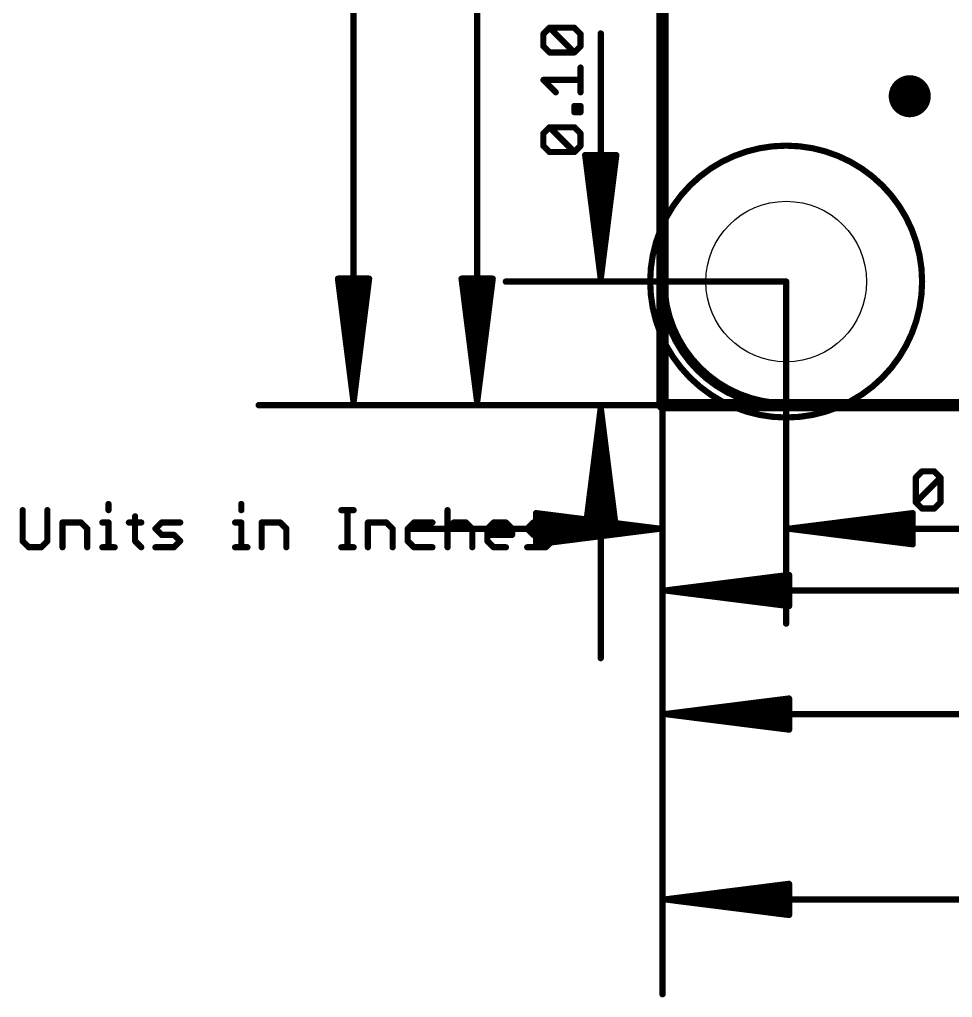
# Model space of a CAD drawing. Extents: x -32 to 75, y -23 to 37.
# Drawn here: x -13.21 to 5.96, y -12.18 to 7.93 of the extents above; entities that cross this region are included whole.
import ezdxf

# ---------------------------------------------------------------- set-up
doc = ezdxf.new("R2010")
doc.units = 0
for name, color, linetype in [('1', 12, 'CONTINUOUS'), ('16', 132, 'CONTINUOUS'), ('18', 110, 'CONTINUOUS'), ('20', 53, 'CONTINUOUS'), ('23', 53, 'CONTINUOUS'), ('39', 12, 'CONTINUOUS'), ('47', 253, 'CONTINUOUS')]:
    doc.layers.add(name, color=color, linetype=linetype)

# ---------------------------------------------------------------- blocks, each defined once
blk = doc.blocks.new('ROUNDV')
at = {"const_width": 0.5}
blk.add_lwpolyline([(0, -0.25, 1), (0, 0.25, 1), (0, -0.25)], format="xyb", dxfattribs=at)

msp = doc.modelspace()

# ---------------------------------------------------------------- linework, layer by layer
at = {"layer": '1', "const_width": 0.254}
for points in [[(0, 35.56), (0, 0)], [(0, 0), (43.18, 0)]]:
    msp.add_lwpolyline(points, dxfattribs=at)
at = {"layer": '1', "const_width": 0.127}
for points in [[(0, 0.0635, 1), (0, -0.0635)], [(-0.0635, 0, 1), (0.0635, 0)]]:
    msp.add_lwpolyline(points, format="xyb", dxfattribs=at)
at = {"layer": '16', "const_width": 0.254}
for points in [[(0, 35.56), (0, 0)], [(0, 0), (43.18, 0)]]:
    msp.add_lwpolyline(points, dxfattribs=at)
at = {"layer": '16', "const_width": 0.127}
for points in [[(0, 0.0635, 1), (0, -0.0635)], [(-0.0635, 0, 1), (0.0635, 0)]]:
    msp.add_lwpolyline(points, format="xyb", dxfattribs=at)
at = {"layer": '20', "const_width": 0.2032}
for points in [[(0, 2.54), (0, 33.02)], [(40.64, 0), (2.54, 0)]]:
    msp.add_lwpolyline(points, dxfattribs=at)
at = {"layer": '20'}
for points, const_width in [([(0, 2.54, 0.4142), (2.54, 0)], 0.2032), ([(0.0508, 2.54, 1), (-0.0508, 2.54)], 0.1016), ([(-0.0508, 2.54, 1), (0.0508, 2.54)], 0.1016), ([(2.54, 0.0508, 1), (2.54, -0.0508)], 0.1016), ([(2.54, -0.0508, 1), (2.54, 0.0508)], 0.1016)]:
    msp.add_lwpolyline(points, format="xyb", dxfattribs=dict(at, const_width=const_width))
msp.add_circle((2.54, 2.54), 1.651, dxfattribs=at)
at = {"layer": '23'}
msp.add_point((2.54, 2.54), dxfattribs=at)
at = {"layer": '39', "const_width": 0.127}
msp.add_lwpolyline([(2.54, -0.254, 1), (2.54, 5.334, 1), (2.54, -0.254)], format="xyb", dxfattribs=at)
at = {"layer": '47'}
for points, const_width in [([(-6.35, 0.065), (-6.35, 35.495)], 0.13), ([(-3.81, 0.065), (-3.81, 32.955)], 0.13), ([(-2.4484, 7.6313), (-2.3213, 7.7584)], 0.127), ([(-2.4484, 7.3771), (-2.4484, 7.6313)], 0.127), ([(-2.3213, 7.7584), (-1.8129, 7.7584)], 0.127), ([(-1.8129, 7.2499), (-2.3213, 7.7584)], 0.127), ([(-1.8129, 7.7584), (-1.6858, 7.6313)], 0.127), ([(-1.6858, 7.6313), (-1.6858, 7.3771)], 0.127), ([(-1.27, 2.605), (-1.27, 7.6392)], 0.13), ([(-2.3213, 7.2499), (-2.4484, 7.3771)], 0.127), ([(-1.6858, 7.3771), (-1.8129, 7.2499)], 0.127), ([(-1.8129, 7.2499), (-2.3213, 7.2499)], 0.127), ([(-1.6858, 6.4314), (-1.6858, 6.9398)], 0.127), ([(-2.1942, 6.4314), (-2.4484, 6.6856)], 0.127), ([(-2.4484, 6.6856), (-1.6858, 6.6856)], 0.127), ([(-1.8129, 6.0221), (-1.8129, 6.1492)], 0.127), ([(-1.8129, 6.1492), (-1.6858, 6.1492)], 0.127), ([(-1.6858, 6.0221), (-1.8129, 6.0221)], 0.127), ([(-1.6858, 6.1492), (-1.6858, 6.0221)], 0.127), ([(-2.4484, 5.5848), (-2.3213, 5.7119)], 0.127), ([(-2.4484, 5.3306), (-2.4484, 5.5848)], 0.127), ([(-2.3213, 5.7119), (-1.8129, 5.7119)], 0.127), ([(-1.8129, 5.2035), (-2.3213, 5.7119)], 0.127), ([(-1.8129, 5.7119), (-1.6858, 5.5848)], 0.127), ([(-1.6858, 5.5848), (-1.6858, 5.3306)], 0.127), ([(-2.3213, 5.2035), (-2.4484, 5.3306)], 0.127), ([(-1.8129, 5.2035), (-2.3213, 5.2035)], 0.127), ([(-1.6858, 5.3306), (-1.8129, 5.2035)], 0.127), ([(-1.27, 2.605), (-1.5892, 5.14)], 0.13), ([(-1.5892, 5.14), (-0.9508, 5.14)], 0.13), ([(-1.27, 2.605), (-1.53, 5.14)], 0.13), ([(-1.27, 2.605), (-1.4, 5.14)], 0.13), ([(-0.9508, 5.14), (-1.27, 2.605)], 0.13), ([(-1.14, 5.14), (-1.27, 2.605)], 0.13), ([(-1.01, 5.14), (-1.27, 2.605)], 0.13), ([(-6.35, 0.065), (-6.6692, 2.6)], 0.13), ([(-6.6692, 2.6), (-6.0308, 2.6)], 0.13), ([(-6.35, 0.065), (-6.61, 2.6)], 0.13), ([(-6.35, 0.065), (-6.48, 2.6)], 0.13), ([(-6.0308, 2.6), (-6.35, 0.065)], 0.13), ([(-6.22, 2.6), (-6.35, 0.065)], 0.13), ([(-6.09, 2.6), (-6.35, 0.065)], 0.13), ([(-3.81, 0.065), (-4.1292, 2.6)], 0.13), ([(-4.1292, 2.6), (-3.4908, 2.6)], 0.13), ([(-3.81, 0.065), (-4.07, 2.6)], 0.13), ([(-3.81, 0.065), (-3.94, 2.6)], 0.13), ([(-3.4908, 2.6), (-3.81, 0.065)], 0.13), ([(-3.68, 2.6), (-3.81, 0.065)], 0.13), ([(-3.55, 2.6), (-3.81, 0.065)], 0.13), ([(2.54, 2.54), (-3.22, 2.54)], 0.13), ([(2.54, 2.54), (2.54, -4.49)], 0.13), ([(2.54, 0), (-8.3, 0)], 0.13), ([(0, 0), (-5.76, 0)], 0.13), ([(2.54, 0), (-3.22, 0)], 0.13), ([(-1.27, -0.065), (-1.5892, -2.6)], 0.13), ([(-1.27, -0.065), (-1.53, -2.6)], 0.13), ([(-1.27, -0.065), (-1.4, -2.6)], 0.13), ([(-1.27, -0.065), (-1.27, -5.2)], 0.13), ([(-0.9508, -2.6), (-1.27, -0.065)], 0.13), ([(-1.14, -2.6), (-1.27, -0.065)], 0.13), ([(-1.01, -2.6), (-1.27, -0.065)], 0.13), ([(0, 0), (0, -5.76)], 0.13), ([(0, 0), (0, -8.3)], 0.13), ([(0, 0), (0, -4.49)], 0.13), ([(0, 0), (0, -12.11)], 0.13), ([(5.2035, -1.4887), (5.3306, -1.3616)], 0.127), ([(5.3306, -1.3616), (5.5848, -1.3616)], 0.127), ([(5.5848, -1.3616), (5.7119, -1.4887)], 0.127), ([(5.2035, -1.9971), (5.2035, -1.4887)], 0.127), ([(5.2035, -1.9971), (5.7119, -1.4887)], 0.127), ([(5.7119, -1.4887), (5.7119, -1.9971)], 0.127), ([(-11.3859, -2.0312), (-11.3859, -2.1583)], 0.127), ([(-8.6573, -2.0312), (-8.6573, -2.1583)], 0.127), ([(5.3306, -2.1242), (5.2035, -1.9971)], 0.127), ([(5.7119, -1.9971), (5.5848, -2.1242)], 0.127), ([(-13.1501, -2.1583), (-13.1501, -2.7939)], 0.127), ([(-12.6417, -2.7939), (-12.6417, -2.1583)], 0.127), ([(-6.6015, -2.1583), (-6.3473, -2.1583)], 0.127), ([(-6.4744, -2.921), (-6.4744, -2.1583)], 0.127), ([(-4.4186, -2.1583), (-4.4186, -2.921)], 0.127), ([(-0.065, -2.54), (-2.6, -2.2208)], 0.13), ([(-2.6, -2.2208), (-2.6, -2.8592)], 0.13), ([(2.605, -2.54), (5.14, -2.2208)], 0.13), ([(5.14, -2.2208), (5.14, -2.8592)], 0.13), ([(5.5848, -2.1242), (5.3306, -2.1242)], 0.127), ([(-12.3315, -2.921), (-12.3315, -2.4126)], 0.127), ([(-12.3315, -2.4126), (-11.9502, -2.4126)], 0.127), ([(-11.9502, -2.4126), (-11.8231, -2.5397)], 0.127), ([(-11.513, -2.4126), (-11.3859, -2.4126)], 0.127), ([(-11.3859, -2.4126), (-11.3859, -2.921)], 0.127), ([(-10.9672, -2.4126), (-10.713, -2.4126)], 0.127), ([(-10.8401, -2.2855), (-10.8401, -2.7939)], 0.127), ([(-10.4215, -2.5397), (-10.2944, -2.4126)], 0.127), ([(-10.2944, -2.4126), (-9.9131, -2.4126)], 0.127), ([(-8.7844, -2.4126), (-8.6573, -2.4126)], 0.127), ([(-8.6573, -2.4126), (-8.6573, -2.921)], 0.127), ([(-8.2387, -2.921), (-8.2387, -2.4126)], 0.127), ([(-8.2387, -2.4126), (-7.8573, -2.4126)], 0.127), ([(-7.8573, -2.4126), (-7.7302, -2.5397)], 0.127), ([(-6.0558, -2.921), (-6.0558, -2.4126)], 0.127), ([(-6.0558, -2.4126), (-5.6745, -2.4126)], 0.127), ([(-5.6745, -2.4126), (-5.5473, -2.5397)], 0.127), ([(-5.1101, -2.4126), (-5.2372, -2.5397)], 0.127), ([(-4.7288, -2.4126), (-5.1101, -2.4126)], 0.127), ([(-4.4186, -2.5397), (-4.2915, -2.4126)], 0.127), ([(-4.2915, -2.4126), (-4.0373, -2.4126)], 0.127), ([(-4.0373, -2.4126), (-3.9102, -2.5397)], 0.127), ([(-3.6, -2.5397), (-3.4729, -2.4126)], 0.127), ([(-3.4729, -2.4126), (-3.2187, -2.4126)], 0.127), ([(-3.2187, -2.4126), (-3.0916, -2.5397)], 0.127), ([(-2.7815, -2.5397), (-2.6544, -2.4126)], 0.127), ([(-2.6544, -2.4126), (-2.273, -2.4126)], 0.127), ([(-0.065, -2.54), (-2.6, -2.28)], 0.13), ([(-0.065, -2.54), (-2.6, -2.41)], 0.13), ([(2.605, -2.54), (5.14, -2.28)], 0.13), ([(2.605, -2.54), (5.14, -2.41)], 0.13), ([(-11.8231, -2.5397), (-11.8231, -2.921)], 0.127), ([(-10.2944, -2.6668), (-10.4215, -2.5397)], 0.127), ([(-10.0402, -2.6668), (-10.2944, -2.6668)], 0.127), ([(-9.9131, -2.7939), (-10.0402, -2.6668)], 0.127), ([(-7.7302, -2.5397), (-7.7302, -2.921)], 0.127), ([(-5.5473, -2.5397), (-5.5473, -2.921)], 0.127), ([(-5.2372, -2.5397), (-5.2372, -2.7939)], 0.127), ([(-0.065, -2.54), (-5.2, -2.54)], 0.13), ([(-3.9102, -2.5397), (-3.9102, -2.921)], 0.127), ([(-3.6, -2.7939), (-3.6, -2.5397)], 0.127), ([(-3.0916, -2.6668), (-3.6, -2.6668)], 0.127), ([(-3.0916, -2.5397), (-3.0916, -2.6668)], 0.127), ([(-2.6544, -2.6668), (-2.7815, -2.5397)], 0.127), ([(-2.4001, -2.6668), (-2.6544, -2.6668)], 0.127), ([(-2.6, -2.8592), (-0.065, -2.54)], 0.13), ([(-2.6, -2.67), (-0.065, -2.54)], 0.13), ([(-2.6, -2.8), (-0.065, -2.54)], 0.13), ([(-2.273, -2.7939), (-2.4001, -2.6668)], 0.127), ([(-1.5892, -2.6), (-0.9508, -2.6)], 0.13), ([(2.605, -2.54), (7.6392, -2.54)], 0.13), ([(5.14, -2.8592), (2.605, -2.54)], 0.13), ([(5.14, -2.67), (2.605, -2.54)], 0.13), ([(5.14, -2.8), (2.605, -2.54)], 0.13), ([(-13.1501, -2.7939), (-13.023, -2.921)], 0.127), ([(-12.7688, -2.921), (-12.6417, -2.7939)], 0.127), ([(-10.8401, -2.7939), (-10.713, -2.921)], 0.127), ([(-10.0402, -2.921), (-9.9131, -2.7939)], 0.127), ([(-5.2372, -2.7939), (-5.1101, -2.921)], 0.127), ([(-3.4729, -2.921), (-3.6, -2.7939)], 0.127), ([(-2.4001, -2.921), (-2.273, -2.7939)], 0.127), ([(-13.023, -2.921), (-12.7688, -2.921)], 0.127), ([(-11.513, -2.921), (-11.2588, -2.921)], 0.127), ([(-10.4215, -2.921), (-10.0402, -2.921)], 0.127), ([(-8.7844, -2.921), (-8.5302, -2.921)], 0.127), ([(-6.6015, -2.921), (-6.3473, -2.921)], 0.127), ([(-5.1101, -2.921), (-4.7288, -2.921)], 0.127), ([(-3.2187, -2.921), (-3.4729, -2.921)], 0.127), ([(-2.7815, -2.921), (-2.4001, -2.921)], 0.127), ([(0.065, -3.81), (2.6, -3.4908)], 0.13), ([(0.065, -3.81), (2.6, -3.55)], 0.13), ([(0.065, -3.81), (2.6, -3.68)], 0.13), ([(2.6, -3.4908), (2.6, -4.1292)], 0.13), ([(0.065, -3.81), (38.035, -3.81)], 0.13), ([(2.6, -4.1292), (0.065, -3.81)], 0.13), ([(2.6, -3.94), (0.065, -3.81)], 0.13), ([(2.6, -4.07), (0.065, -3.81)], 0.13), ([(0.065, -6.35), (2.6, -6.0308)], 0.13), ([(0.065, -6.35), (2.6, -6.09)], 0.13), ([(2.6, -6.0308), (2.6, -6.6692)], 0.13), ([(0.065, -6.35), (2.6, -6.22)], 0.13), ([(0.065, -6.35), (40.575, -6.35)], 0.13), ([(2.6, -6.6692), (0.065, -6.35)], 0.13), ([(2.6, -6.48), (0.065, -6.35)], 0.13), ([(2.6, -6.61), (0.065, -6.35)], 0.13), ([(0.065, -10.16), (2.6, -9.8408)], 0.13), ([(0.065, -10.16), (2.6, -9.9)], 0.13), ([(2.6, -9.8408), (2.6, -10.4792)], 0.13), ([(0.065, -10.16), (2.6, -10.03)], 0.13), ([(0.065, -10.16), (43.115, -10.16)], 0.13), ([(2.6, -10.4792), (0.065, -10.16)], 0.13), ([(2.6, -10.29), (0.065, -10.16)], 0.13), ([(2.6, -10.42), (0.065, -10.16)], 0.13)]:
    msp.add_lwpolyline(points, dxfattribs=dict(at, const_width=const_width))
for points, const_width in [([(-2.4166, 7.6313, 1), (-2.4802, 7.6313)], 0.0635), ([(-2.4709, 7.6537, 1), (-2.4259, 7.6088)], 0.0635), ([(-2.3213, 7.7901, 1), (-2.3213, 7.7266)], 0.0635), ([(-2.2988, 7.7808, 1), (-2.3437, 7.7359)], 0.0635), ([(-2.2988, 7.7359, 1), (-2.3437, 7.7808)], 0.0635), ([(-1.7904, 7.7808, 1), (-1.8353, 7.7359)], 0.0635), ([(-1.8129, 7.7266, 1), (-1.8129, 7.7901)], 0.0635), ([(-1.654, 7.6313, 1), (-1.7175, 7.6313)], 0.0635), ([(-1.7082, 7.6088, 1), (-1.6633, 7.6537)], 0.0635), ([(-1.2375, 7.6392, 1), (-1.3025, 7.6392)], 0.065), ([(-2.4259, 7.3995, 1), (-2.4709, 7.3546)], 0.0635), ([(-1.6633, 7.3546, 1), (-1.7082, 7.3995)], 0.0635), ([(-2.4802, 7.3771, 1), (-2.4166, 7.3771)], 0.0635), ([(-2.3213, 7.2817, 1), (-2.3213, 7.2182)], 0.0635), ([(-2.3437, 7.2275, 1), (-2.2988, 7.2724)], 0.0635), ([(-1.8353, 7.2724, 1), (-1.7904, 7.2275)], 0.0635), ([(-1.8353, 7.2275, 1), (-1.7904, 7.2724)], 0.0635), ([(-1.8129, 7.2182, 1), (-1.8129, 7.2817)], 0.0635), ([(-1.7175, 7.3771, 1), (-1.654, 7.3771)], 0.0635), ([(-1.654, 6.9398, 1), (-1.7175, 6.9398)], 0.0635), ([(-2.4259, 6.708, 1), (-2.4709, 6.6631)], 0.0635), ([(-2.4484, 6.7173, 1), (-2.4484, 6.6538)], 0.0635), ([(-1.6858, 6.6538, 1), (-1.6858, 6.7173)], 0.0635), ([(-2.2166, 6.4089, 1), (-2.1717, 6.4538)], 0.0635), ([(-1.7175, 6.4314, 1), (-1.654, 6.4314)], 0.0635), ([(-1.7811, 6.1492, 1), (-1.8446, 6.1492)], 0.0635), ([(-1.8129, 6.1809, 1), (-1.8129, 6.1174)], 0.0635), ([(-1.8129, 6.0538, 1), (-1.8129, 5.9903)], 0.0635), ([(-1.8446, 6.0221, 1), (-1.7811, 6.0221)], 0.0635), ([(-1.654, 6.1492, 1), (-1.7175, 6.1492)], 0.0635), ([(-1.7175, 6.0221, 1), (-1.654, 6.0221)], 0.0635), ([(-1.6858, 6.1174, 1), (-1.6858, 6.1809)], 0.0635), ([(-1.6858, 5.9903, 1), (-1.6858, 6.0538)], 0.0635), ([(-2.4166, 5.5848, 1), (-2.4802, 5.5848)], 0.0635), ([(-2.4709, 5.6073, 1), (-2.4259, 5.5624)], 0.0635), ([(-2.3213, 5.7437, 1), (-2.3213, 5.6802)], 0.0635), ([(-2.2988, 5.7344, 1), (-2.3437, 5.6895)], 0.0635), ([(-2.2988, 5.6895, 1), (-2.3437, 5.7344)], 0.0635), ([(-1.7904, 5.7344, 1), (-1.8353, 5.6895)], 0.0635), ([(-1.8129, 5.6802, 1), (-1.8129, 5.7437)], 0.0635), ([(-1.654, 5.5848, 1), (-1.7175, 5.5848)], 0.0635), ([(-1.7082, 5.5624, 1), (-1.6633, 5.6073)], 0.0635), ([(-2.4802, 5.3306, 1), (-2.4166, 5.3306)], 0.0635), ([(-2.4259, 5.3531, 1), (-2.4709, 5.3082)], 0.0635), ([(-2.3213, 5.2352, 1), (-2.3213, 5.1718)], 0.0635), ([(-2.3437, 5.181, 1), (-2.2988, 5.226)], 0.0635), ([(-1.8353, 5.226, 1), (-1.7904, 5.181)], 0.0635), ([(-1.8353, 5.181, 1), (-1.7904, 5.226)], 0.0635), ([(-1.8129, 5.1718, 1), (-1.8129, 5.2352)], 0.0635), ([(-1.7175, 5.3306, 1), (-1.654, 5.3306)], 0.0635), ([(-1.6633, 5.3082, 1), (-1.7082, 5.3531)], 0.0635), ([(-1.557, 5.1441, 1), (-1.6215, 5.1359)], 0.065), ([(-1.5892, 5.1725, 1), (-1.5892, 5.1075)], 0.065), ([(-1.4977, 5.1433, 1), (-1.5623, 5.1367)], 0.065), ([(-1.3675, 5.1417, 1), (-1.4325, 5.1383)], 0.065), ([(-1.1075, 5.1383, 1), (-1.1725, 5.1417)], 0.065), ([(-0.9777, 5.1367, 1), (-1.0423, 5.1433)], 0.065), ([(-0.9185, 5.1359, 1), (-0.983, 5.1441)], 0.065), ([(-0.9508, 5.1075, 1), (-0.9508, 5.1725)], 0.065), ([(-6.637, 2.6041, 1), (-6.7015, 2.5959)], 0.065), ([(-6.6692, 2.6325, 1), (-6.6692, 2.5675)], 0.065), ([(-6.5777, 2.6033, 1), (-6.6423, 2.5967)], 0.065), ([(-6.4475, 2.6017, 1), (-6.5125, 2.5983)], 0.065), ([(-6.1875, 2.5983, 1), (-6.2525, 2.6017)], 0.065), ([(-6.0577, 2.5967, 1), (-6.1223, 2.6033)], 0.065), ([(-5.9985, 2.5959, 1), (-6.063, 2.6041)], 0.065), ([(-6.0308, 2.5675, 1), (-6.0308, 2.6325)], 0.065), ([(-4.097, 2.6041, 1), (-4.1615, 2.5959)], 0.065), ([(-4.1292, 2.6325, 1), (-4.1292, 2.5675)], 0.065), ([(-4.0377, 2.6033, 1), (-4.1023, 2.5967)], 0.065), ([(-3.9075, 2.6017, 1), (-3.9725, 2.5983)], 0.065), ([(-3.6475, 2.5983, 1), (-3.7125, 2.6017)], 0.065), ([(-3.5177, 2.5967, 1), (-3.5823, 2.6033)], 0.065), ([(-3.4585, 2.5959, 1), (-3.523, 2.6041)], 0.065), ([(-3.4908, 2.5675, 1), (-3.4908, 2.6325)], 0.065), ([(-1.3022, 2.6091, 1), (-1.2378, 2.6009)], 0.065), ([(-1.3023, 2.6083, 1), (-1.2377, 2.6017)], 0.065), ([(-1.3025, 2.6033, 1), (-1.2375, 2.6067)], 0.065), ([(-1.3025, 2.6067, 1), (-1.2375, 2.6033)], 0.065), ([(-1.3025, 2.605, 1), (-1.2375, 2.605)], 0.065), ([(-1.3023, 2.6017, 1), (-1.2377, 2.6083)], 0.065), ([(-1.3022, 2.6009, 1), (-1.2378, 2.6091)], 0.065), ([(-3.22, 2.5725, 1), (-3.22, 2.5075)], 0.065), ([(2.5725, 2.54, 1), (2.5075, 2.54)], 0.065), ([(2.54, 2.5075, 1), (2.54, 2.5725)], 0.065), ([(-8.3, 0.0325, 1), (-8.3, -0.0325)], 0.065), ([(-6.3822, 0.0691, 1), (-6.3178, 0.0609)], 0.065), ([(-6.3823, 0.0683, 1), (-6.3177, 0.0617)], 0.065), ([(-6.3825, 0.0633, 1), (-6.3175, 0.0667)], 0.065), ([(-6.3825, 0.0667, 1), (-6.3175, 0.0633)], 0.065), ([(-6.3825, 0.065, 1), (-6.3175, 0.065)], 0.065), ([(-6.3823, 0.0617, 1), (-6.3177, 0.0683)], 0.065), ([(-6.3822, 0.0609, 1), (-6.3178, 0.0691)], 0.065), ([(-5.76, 0.0325, 1), (-5.76, -0.0325)], 0.065), ([(-3.8422, 0.0691, 1), (-3.7778, 0.0609)], 0.065), ([(-3.8423, 0.0683, 1), (-3.7777, 0.0617)], 0.065), ([(-3.8425, 0.0633, 1), (-3.7775, 0.0667)], 0.065), ([(-3.8425, 0.0667, 1), (-3.7775, 0.0633)], 0.065), ([(-3.8425, 0.065, 1), (-3.7775, 0.065)], 0.065), ([(-3.8423, 0.0617, 1), (-3.7777, 0.0683)], 0.065), ([(-3.8422, 0.0609, 1), (-3.7778, 0.0691)], 0.065), ([(-3.22, 0.0325, 1), (-3.22, -0.0325)], 0.065), ([(-1.2375, -0.0667, 1), (-1.3025, -0.0633)], 0.065), ([(-1.2375, -0.0633, 1), (-1.3025, -0.0667)], 0.065), ([(0.0325, 0, 1), (-0.0325, 0)], 0.065), ([(0.0325, 0, 1), (-0.0325, 0)], 0.065), ([(0.0325, 0, 1), (-0.0325, 0)], 0.065), ([(0.0325, 0, 1), (-0.0325, 0)], 0.065), ([(0, -0.0325, 1), (0, 0.0325)], 0.065), ([(2.54, -0.0325, 1), (2.54, 0.0325)], 0.065), ([(2.54, -0.0325, 1), (2.54, 0.0325)], 0.065), ([(-1.2375, -0.065, 1), (-1.3025, -0.065)], 0.065), ([(-1.2378, -0.0609, 1), (-1.3022, -0.0691)], 0.065), ([(-1.2377, -0.0617, 1), (-1.3023, -0.0683)], 0.065), ([(-1.2377, -0.0683, 1), (-1.3023, -0.0617)], 0.065), ([(-1.2378, -0.0691, 1), (-1.3022, -0.0609)], 0.065), ([(5.3306, -1.3299, 1), (5.3306, -1.3934)], 0.0635), ([(5.3531, -1.3841, 1), (5.3082, -1.3391)], 0.0635), ([(5.6073, -1.3391, 1), (5.5624, -1.3841)], 0.0635), ([(5.5848, -1.3934, 1), (5.5848, -1.3299)], 0.0635), ([(5.181, -1.4663, 1), (5.226, -1.5112)], 0.0635), ([(5.2352, -1.4887, 1), (5.1718, -1.4887)], 0.0635), ([(5.7437, -1.4887, 1), (5.6802, -1.4887)], 0.0635), ([(5.7344, -1.5112, 1), (5.6895, -1.4663)], 0.0635), ([(5.6895, -1.5112, 1), (5.7344, -1.4663)], 0.0635), ([(-11.3541, -2.0312, 1), (-11.4176, -2.0312)], 0.0635), ([(-8.6255, -2.0312, 1), (-8.689, -2.0312)], 0.0635), ([(5.226, -1.9747, 1), (5.181, -2.0196)], 0.0635), ([(5.181, -1.9747, 1), (5.226, -2.0196)], 0.0635), ([(5.1718, -1.9971, 1), (5.2352, -1.9971)], 0.0635), ([(5.6802, -1.9971, 1), (5.7437, -1.9971)], 0.0635), ([(5.7344, -2.0196, 1), (5.6895, -1.9747)], 0.0635), ([(-13.1184, -2.1583, 1), (-13.1819, -2.1583)], 0.0635), ([(-12.6099, -2.1583, 1), (-12.6734, -2.1583)], 0.0635), ([(-11.4176, -2.1583, 1), (-11.3541, -2.1583)], 0.0635), ([(-8.689, -2.1583, 1), (-8.6255, -2.1583)], 0.0635), ([(-6.6015, -2.1266, 1), (-6.6015, -2.1901)], 0.0635), ([(-6.4426, -2.1583, 1), (-6.5061, -2.1583)], 0.0635), ([(-6.3473, -2.1901, 1), (-6.3473, -2.1266)], 0.0635), ([(-4.3869, -2.1583, 1), (-4.4504, -2.1583)], 0.0635), ([(-2.5959, -2.1885, 1), (-2.6041, -2.253)], 0.065), ([(-2.5675, -2.2208, 1), (-2.6325, -2.2208)], 0.065), ([(5.1725, -2.2208, 1), (5.1075, -2.2208)], 0.065), ([(5.1441, -2.253, 1), (5.1359, -2.1885)], 0.065), ([(5.3306, -2.0925, 1), (5.3306, -2.156)], 0.0635), ([(5.3082, -2.1467, 1), (5.3531, -2.1018)], 0.0635), ([(5.5624, -2.1018, 1), (5.6073, -2.1467)], 0.0635), ([(5.5848, -2.156, 1), (5.5848, -2.0925)], 0.0635), ([(-12.2998, -2.4126, 1), (-12.3633, -2.4126)], 0.0635), ([(-12.3315, -2.3808, 1), (-12.3315, -2.4443)], 0.0635), ([(-11.9278, -2.3901, 1), (-11.9727, -2.435)], 0.0635), ([(-11.9502, -2.4443, 1), (-11.9502, -2.3808)], 0.0635), ([(-11.513, -2.3808, 1), (-11.513, -2.4443)], 0.0635), ([(-11.3541, -2.4126, 1), (-11.4176, -2.4126)], 0.0635), ([(-11.3859, -2.4443, 1), (-11.3859, -2.3808)], 0.0635), ([(-10.9672, -2.3808, 1), (-10.9672, -2.4443)], 0.0635), ([(-10.8084, -2.2855, 1), (-10.8719, -2.2855)], 0.0635), ([(-10.713, -2.4443, 1), (-10.713, -2.3808)], 0.0635), ([(-10.2944, -2.3808, 1), (-10.2944, -2.4443)], 0.0635), ([(-10.272, -2.435, 1), (-10.3169, -2.3901)], 0.0635), ([(-9.9131, -2.4443, 1), (-9.9131, -2.3808)], 0.0635), ([(-8.7844, -2.3808, 1), (-8.7844, -2.4443)], 0.0635), ([(-8.6255, -2.4126, 1), (-8.689, -2.4126)], 0.0635), ([(-8.6573, -2.4443, 1), (-8.6573, -2.3808)], 0.0635), ([(-8.2387, -2.3808, 1), (-8.2387, -2.4443)], 0.0635), ([(-8.2069, -2.4126, 1), (-8.2704, -2.4126)], 0.0635), ([(-7.8349, -2.3901, 1), (-7.8798, -2.435)], 0.0635), ([(-7.8573, -2.4443, 1), (-7.8573, -2.3808)], 0.0635), ([(-6.0558, -2.3808, 1), (-6.0558, -2.4443)], 0.0635), ([(-6.024, -2.4126, 1), (-6.0875, -2.4126)], 0.0635), ([(-5.652, -2.3901, 1), (-5.6969, -2.435)], 0.0635), ([(-5.6745, -2.4443, 1), (-5.6745, -2.3808)], 0.0635), ([(-5.1101, -2.3808, 1), (-5.1101, -2.4443)], 0.0635), ([(-5.0876, -2.435, 1), (-5.1325, -2.3901)], 0.0635), ([(-4.7288, -2.4443, 1), (-4.7288, -2.3808)], 0.0635), ([(-4.2915, -2.3808, 1), (-4.2915, -2.4443)], 0.0635), ([(-4.2691, -2.435, 1), (-4.314, -2.3901)], 0.0635), ([(-4.0148, -2.3901, 1), (-4.0598, -2.435)], 0.0635), ([(-4.0373, -2.4443, 1), (-4.0373, -2.3808)], 0.0635), ([(-3.4729, -2.3808, 1), (-3.4729, -2.4443)], 0.0635), ([(-3.4505, -2.435, 1), (-3.4954, -2.3901)], 0.0635), ([(-3.1963, -2.3901, 1), (-3.2412, -2.435)], 0.0635), ([(-3.2187, -2.4443, 1), (-3.2187, -2.3808)], 0.0635), ([(-2.6544, -2.3808, 1), (-2.6544, -2.4443)], 0.0635), ([(-2.6319, -2.435, 1), (-2.6768, -2.3901)], 0.0635), ([(-2.5967, -2.2477, 1), (-2.6033, -2.3123)], 0.065), ([(-2.5983, -2.3775, 1), (-2.6017, -2.4425)], 0.065), ([(-2.273, -2.4443, 1), (-2.273, -2.3808)], 0.0635), ([(5.1433, -2.3123, 1), (5.1367, -2.2477)], 0.065), ([(5.1417, -2.4425, 1), (5.1383, -2.3775)], 0.065), ([(-11.7914, -2.5397, 1), (-11.8549, -2.5397)], 0.0635), ([(-11.8456, -2.5621, 1), (-11.8007, -2.5172)], 0.0635), ([(-10.3991, -2.5172, 1), (-10.444, -2.5621)], 0.0635), ([(-10.444, -2.5172, 1), (-10.3991, -2.5621)], 0.0635), ([(-10.2944, -2.635, 1), (-10.2944, -2.6985)], 0.0635), ([(-10.3169, -2.6892, 1), (-10.272, -2.6443)], 0.0635), ([(-10.0178, -2.6443, 1), (-10.0627, -2.6892)], 0.0635), ([(-10.0402, -2.6985, 1), (-10.0402, -2.635)], 0.0635), ([(-7.6985, -2.5397, 1), (-7.762, -2.5397)], 0.0635), ([(-7.7527, -2.5621, 1), (-7.7078, -2.5172)], 0.0635), ([(-5.5156, -2.5397, 1), (-5.5791, -2.5397)], 0.0635), ([(-5.5698, -2.5621, 1), (-5.5249, -2.5172)], 0.0635), ([(-5.2055, -2.5397, 1), (-5.269, -2.5397)], 0.0635), ([(-5.2597, -2.5172, 1), (-5.2148, -2.5621)], 0.0635), ([(-5.2, -2.5075, 1), (-5.2, -2.5725)], 0.065), ([(-4.4411, -2.5172, 1), (-4.3962, -2.5621)], 0.0635), ([(-3.8784, -2.5397, 1), (-3.9419, -2.5397)], 0.0635), ([(-3.9326, -2.5621, 1), (-3.8877, -2.5172)], 0.0635), ([(-3.5683, -2.5397, 1), (-3.6318, -2.5397)], 0.0635), ([(-3.6225, -2.5172, 1), (-3.5776, -2.5621)], 0.0635), ([(-3.6, -2.635, 1), (-3.6, -2.6985)], 0.0635), ([(-3.0599, -2.5397, 1), (-3.1234, -2.5397)], 0.0635), ([(-3.1141, -2.5621, 1), (-3.0692, -2.5172)], 0.0635), ([(-3.0916, -2.6985, 1), (-3.0916, -2.635)], 0.0635), ([(-2.759, -2.5172, 1), (-2.8039, -2.5621)], 0.0635), ([(-2.8039, -2.5172, 1), (-2.759, -2.5621)], 0.0635), ([(-2.6544, -2.635, 1), (-2.6544, -2.6985)], 0.0635), ([(-2.6768, -2.6892, 1), (-2.6319, -2.6443)], 0.0635), ([(-2.6017, -2.6375, 1), (-2.5983, -2.7025)], 0.065), ([(-2.3777, -2.6443, 1), (-2.4226, -2.6892)], 0.0635), ([(-2.4001, -2.6985, 1), (-2.4001, -2.635)], 0.0635), ([(-1.6215, -2.5959, 1), (-1.557, -2.6041)], 0.065), ([(-1.5892, -2.5675, 1), (-1.5892, -2.6325)], 0.065), ([(-1.5623, -2.5967, 1), (-1.4977, -2.6033)], 0.065), ([(-1.4325, -2.5983, 1), (-1.3675, -2.6017)], 0.065), ([(-1.1725, -2.6017, 1), (-1.1075, -2.5983)], 0.065), ([(-1.0423, -2.6033, 1), (-0.9777, -2.5967)], 0.065), ([(-0.983, -2.6041, 1), (-0.9185, -2.5959)], 0.065), ([(-0.9508, -2.6325, 1), (-0.9508, -2.5675)], 0.065), ([(-0.0609, -2.5722, 1), (-0.0691, -2.5078)], 0.065), ([(-0.0691, -2.5722, 1), (-0.0609, -2.5078)], 0.065), ([(-0.0617, -2.5723, 1), (-0.0683, -2.5077)], 0.065), ([(-0.0683, -2.5723, 1), (-0.0617, -2.5077)], 0.065), ([(-0.0667, -2.5725, 1), (-0.0633, -2.5075)], 0.065), ([(-0.0633, -2.5725, 1), (-0.0667, -2.5075)], 0.065), ([(-0.065, -2.5725, 1), (-0.065, -2.5075)], 0.065), ([(2.605, -2.5075, 1), (2.605, -2.5725)], 0.065), ([(2.6091, -2.5078, 1), (2.6009, -2.5722)], 0.065), ([(2.6033, -2.5075, 1), (2.6067, -2.5725)], 0.065), ([(2.6067, -2.5075, 1), (2.6033, -2.5725)], 0.065), ([(2.6083, -2.5077, 1), (2.6017, -2.5723)], 0.065), ([(2.6017, -2.5077, 1), (2.6083, -2.5723)], 0.065), ([(2.6009, -2.5078, 1), (2.6091, -2.5722)], 0.065), ([(5.1383, -2.7025, 1), (5.1417, -2.6375)], 0.065), ([(-13.1819, -2.7939, 1), (-13.1184, -2.7939)], 0.0635), ([(-13.1277, -2.7714, 1), (-13.1726, -2.8163)], 0.0635), ([(-12.6734, -2.7939, 1), (-12.6099, -2.7939)], 0.0635), ([(-12.6192, -2.8163, 1), (-12.6641, -2.7714)], 0.0635), ([(-10.8719, -2.7939, 1), (-10.8084, -2.7939)], 0.0635), ([(-10.8177, -2.7714, 1), (-10.8626, -2.8163)], 0.0635), ([(-9.8906, -2.8163, 1), (-9.9355, -2.7714)], 0.0635), ([(-9.9355, -2.8163, 1), (-9.8906, -2.7714)], 0.0635), ([(-5.2148, -2.7714, 1), (-5.2597, -2.8163)], 0.0635), ([(-5.269, -2.7939, 1), (-5.2055, -2.7939)], 0.0635), ([(-3.6318, -2.7939, 1), (-3.5683, -2.7939)], 0.0635), ([(-3.5776, -2.7714, 1), (-3.6225, -2.8163)], 0.0635), ([(-3.1234, -2.6668, 1), (-3.0599, -2.6668)], 0.0635), ([(-2.6033, -2.7677, 1), (-2.5967, -2.8323)], 0.065), ([(-2.6041, -2.827, 1), (-2.5959, -2.8915)], 0.065), ([(-2.2506, -2.8163, 1), (-2.2955, -2.7714)], 0.0635), ([(-2.2955, -2.8163, 1), (-2.2506, -2.7714)], 0.0635), ([(5.1359, -2.8915, 1), (5.1441, -2.827)], 0.065), ([(5.1367, -2.8323, 1), (5.1433, -2.7677)], 0.065), ([(-13.023, -2.8893, 1), (-13.023, -2.9528)], 0.0635), ([(-13.0455, -2.9435, 1), (-13.0006, -2.8985)], 0.0635), ([(-12.7913, -2.8985, 1), (-12.7463, -2.9435)], 0.0635), ([(-12.7688, -2.9528, 1), (-12.7688, -2.8893)], 0.0635), ([(-12.3633, -2.921, 1), (-12.2998, -2.921)], 0.0635), ([(-11.8549, -2.921, 1), (-11.7914, -2.921)], 0.0635), ([(-11.513, -2.8893, 1), (-11.513, -2.9528)], 0.0635), ([(-11.4176, -2.921, 1), (-11.3541, -2.921)], 0.0635), ([(-11.2588, -2.9528, 1), (-11.2588, -2.8893)], 0.0635), ([(-10.7355, -2.9435, 1), (-10.6906, -2.8985)], 0.0635), ([(-10.4215, -2.8893, 1), (-10.4215, -2.9528)], 0.0635), ([(-10.0627, -2.8985, 1), (-10.0178, -2.9435)], 0.0635), ([(-10.0402, -2.9528, 1), (-10.0402, -2.8893)], 0.0635), ([(-8.7844, -2.8893, 1), (-8.7844, -2.9528)], 0.0635), ([(-8.689, -2.921, 1), (-8.6255, -2.921)], 0.0635), ([(-8.5302, -2.9528, 1), (-8.5302, -2.8893)], 0.0635), ([(-8.2704, -2.921, 1), (-8.2069, -2.921)], 0.0635), ([(-7.762, -2.921, 1), (-7.6985, -2.921)], 0.0635), ([(-6.6015, -2.8893, 1), (-6.6015, -2.9528)], 0.0635), ([(-6.5061, -2.921, 1), (-6.4426, -2.921)], 0.0635), ([(-6.3473, -2.9528, 1), (-6.3473, -2.8893)], 0.0635), ([(-6.0875, -2.921, 1), (-6.024, -2.921)], 0.0635), ([(-5.5791, -2.921, 1), (-5.5156, -2.921)], 0.0635), ([(-5.1101, -2.8893, 1), (-5.1101, -2.9528)], 0.0635), ([(-5.1325, -2.9435, 1), (-5.0876, -2.8985)], 0.0635), ([(-4.7288, -2.9528, 1), (-4.7288, -2.8893)], 0.0635), ([(-4.4504, -2.921, 1), (-4.3869, -2.921)], 0.0635), ([(-3.9419, -2.921, 1), (-3.8784, -2.921)], 0.0635), ([(-3.4729, -2.8893, 1), (-3.4729, -2.9528)], 0.0635), ([(-3.4954, -2.9435, 1), (-3.4505, -2.8985)], 0.0635), ([(-3.2187, -2.9528, 1), (-3.2187, -2.8893)], 0.0635), ([(-2.7815, -2.8893, 1), (-2.7815, -2.9528)], 0.0635), ([(-2.6325, -2.8592, 1), (-2.5675, -2.8592)], 0.065), ([(-2.4226, -2.8985, 1), (-2.3777, -2.9435)], 0.0635), ([(-2.4001, -2.9528, 1), (-2.4001, -2.8893)], 0.0635), ([(5.1075, -2.8592, 1), (5.1725, -2.8592)], 0.065), ([(2.6325, -3.4908, 1), (2.5675, -3.4908)], 0.065), ([(2.6041, -3.523, 1), (2.5959, -3.4585)], 0.065), ([(2.6033, -3.5823, 1), (2.5967, -3.5177)], 0.065), ([(2.6017, -3.7125, 1), (2.5983, -3.6475)], 0.065), ([(0.065, -3.7775, 1), (0.065, -3.8425)], 0.065), ([(0.0691, -3.7778, 1), (0.0609, -3.8422)], 0.065), ([(0.0633, -3.7775, 1), (0.0667, -3.8425)], 0.065), ([(0.0667, -3.7775, 1), (0.0633, -3.8425)], 0.065), ([(0.0683, -3.7777, 1), (0.0617, -3.8423)], 0.065), ([(0.0617, -3.7777, 1), (0.0683, -3.8423)], 0.065), ([(0.0609, -3.7778, 1), (0.0691, -3.8422)], 0.065), ([(2.5967, -4.1023, 1), (2.6033, -4.0377)], 0.065), ([(2.5983, -3.9725, 1), (2.6017, -3.9075)], 0.065), ([(2.5675, -4.1292, 1), (2.6325, -4.1292)], 0.065), ([(2.5959, -4.1615, 1), (2.6041, -4.097)], 0.065), ([(-0.0325, -4.49, 1), (0.0325, -4.49)], 0.065), ([(2.5075, -4.49, 1), (2.5725, -4.49)], 0.065), ([(-1.3025, -5.2, 1), (-1.2375, -5.2)], 0.065), ([(-0.0325, -5.76, 1), (0.0325, -5.76)], 0.065), ([(2.6325, -6.0308, 1), (2.5675, -6.0308)], 0.065), ([(2.6041, -6.063, 1), (2.5959, -5.9985)], 0.065), ([(2.6033, -6.1223, 1), (2.5967, -6.0577)], 0.065), ([(2.6017, -6.2525, 1), (2.5983, -6.1875)], 0.065), ([(0.065, -6.3175, 1), (0.065, -6.3825)], 0.065), ([(0.0691, -6.3178, 1), (0.0609, -6.3822)], 0.065), ([(0.0633, -6.3175, 1), (0.0667, -6.3825)], 0.065), ([(0.0667, -6.3175, 1), (0.0633, -6.3825)], 0.065), ([(0.0683, -6.3177, 1), (0.0617, -6.3823)], 0.065), ([(0.0617, -6.3177, 1), (0.0683, -6.3823)], 0.065), ([(0.0609, -6.3178, 1), (0.0691, -6.3822)], 0.065), ([(2.5983, -6.5125, 1), (2.6017, -6.4475)], 0.065), ([(2.5959, -6.7015, 1), (2.6041, -6.637)], 0.065), ([(2.5967, -6.6423, 1), (2.6033, -6.5777)], 0.065), ([(2.5675, -6.6692, 1), (2.6325, -6.6692)], 0.065), ([(-0.0325, -8.3, 1), (0.0325, -8.3)], 0.065), ([(2.6325, -9.8408, 1), (2.5675, -9.8408)], 0.065), ([(2.6041, -9.873, 1), (2.5959, -9.8085)], 0.065), ([(2.6033, -9.9323, 1), (2.5967, -9.8677)], 0.065), ([(2.6017, -10.0625, 1), (2.5983, -9.9975)], 0.065), ([(0.065, -10.1275, 1), (0.065, -10.1925)], 0.065), ([(0.0691, -10.1278, 1), (0.0609, -10.1922)], 0.065), ([(0.0633, -10.1275, 1), (0.0667, -10.1925)], 0.065), ([(0.0667, -10.1275, 1), (0.0633, -10.1925)], 0.065), ([(0.0683, -10.1277, 1), (0.0617, -10.1923)], 0.065), ([(0.0617, -10.1277, 1), (0.0683, -10.1923)], 0.065), ([(0.0609, -10.1278, 1), (0.0691, -10.1922)], 0.065), ([(2.5983, -10.3225, 1), (2.6017, -10.2575)], 0.065), ([(2.5675, -10.4792, 1), (2.6325, -10.4792)], 0.065), ([(2.5959, -10.5115, 1), (2.6041, -10.447)], 0.065), ([(2.5967, -10.4523, 1), (2.6033, -10.3877)], 0.065), ([(-0.0325, -12.11, 1), (0.0325, -12.11)], 0.065)]:
    msp.add_lwpolyline(points, format="xyb", dxfattribs=dict(at, const_width=const_width))

# ---------------------------------------------------------------- block references
at = {"layer": '18', "xscale": 0.8636, "yscale": 0.8636}
msp.add_blockref('ROUNDV', (5.08, 6.35), dxfattribs=at)
msp.add_blockref('ROUNDV', (5.08, 6.35), dxfattribs=at)

doc.saveas('drawing.dxf')
